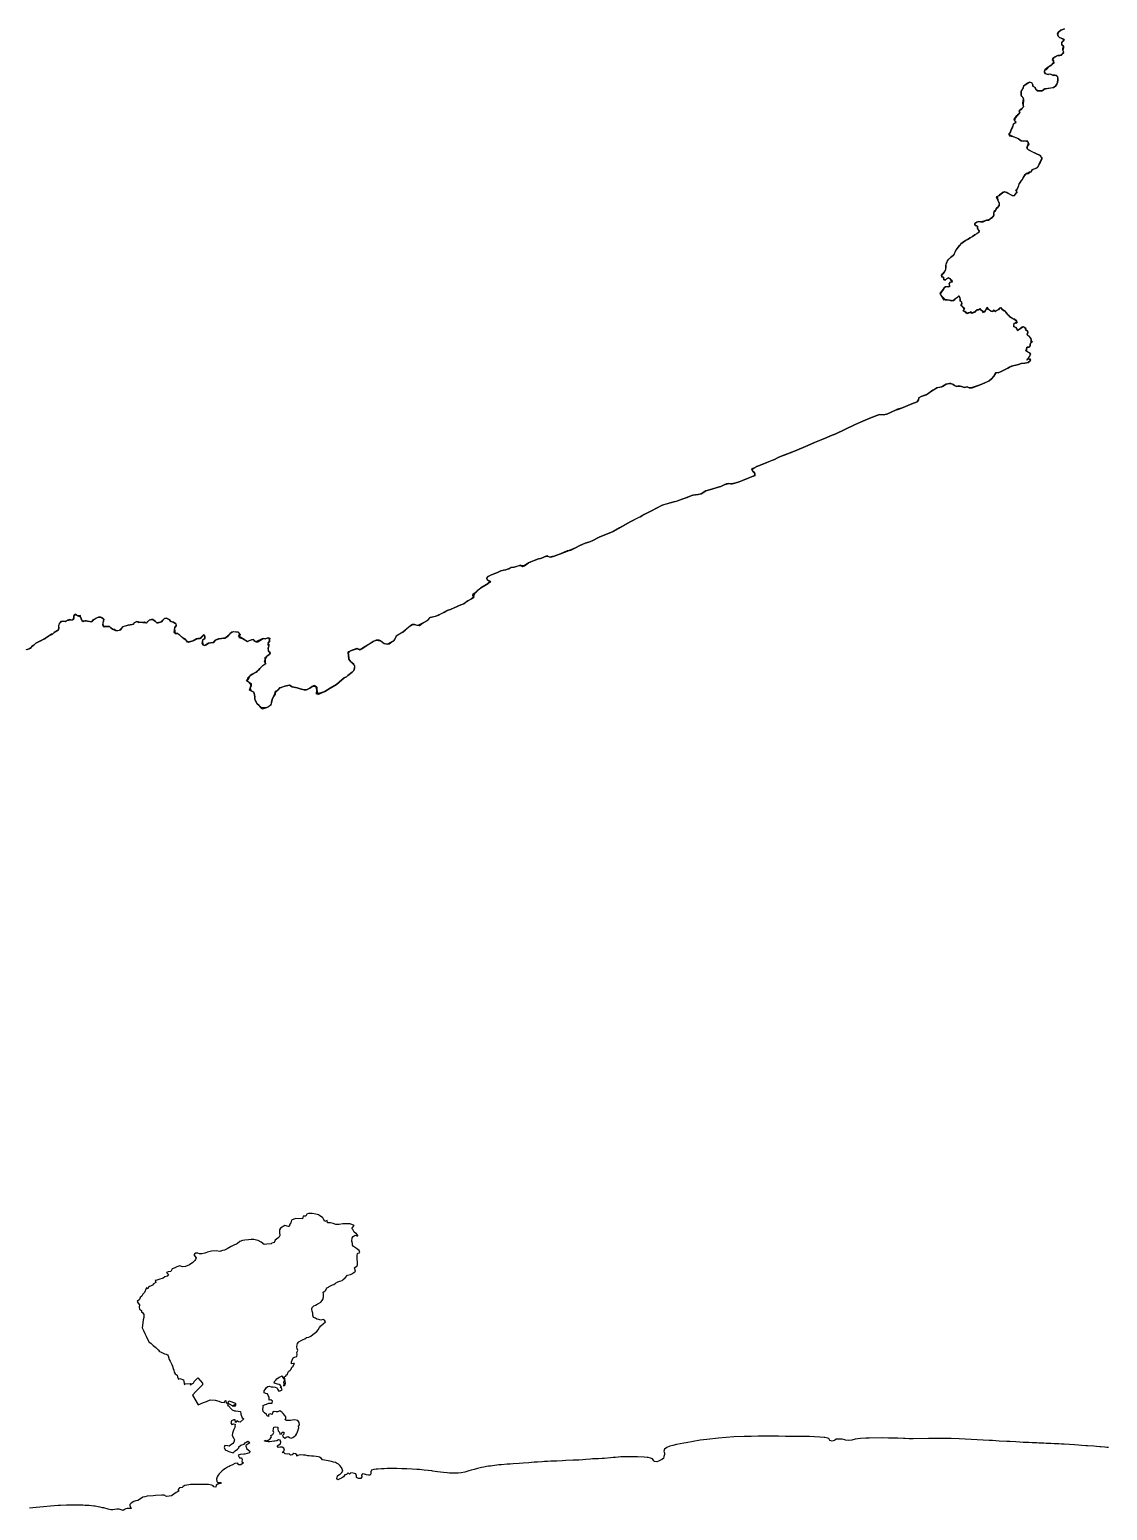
# Model space of a CAD drawing. Extents: x -74 to -34.8, y -33.8 to 5.3.
# Drawn here: x -43.4 to -42.18, y -23.017 to -21.34 of the extents above; entities that cross this region are included whole.
import ezdxf

# ---------------------------------------------------------------- set-up
doc = ezdxf.new("R2010")
doc.units = 0
doc.header["$LTSCALE"] = 2
doc.layers.add('UFEBRASIL', color=7, linetype='Continuous')

msp = doc.modelspace()

# ---------------------------------------------------------------- linework, layer by layer
at = {"layer": 'UFEBRASIL'}
for points in [[(-42.2291, -21.3392), (-42.233, -21.3409), (-42.2358, -21.3431), (-42.2368, -21.3452), (-42.2363, -21.3475), (-42.2345, -21.3492), (-42.2327, -21.3499), (-42.2294, -21.3519), (-42.2303, -21.3534), (-42.2324, -21.3545), (-42.232, -21.3574), (-42.2303, -21.3591), (-42.2301, -21.3607), (-42.2309, -21.3636), (-42.23, -21.3665), (-42.2303, -21.367), (-42.2334, -21.3695), (-42.2364, -21.3695), (-42.2388, -21.3706), (-42.2407, -21.3716), (-42.2427, -21.3739), (-42.2415, -21.3757), (-42.2412, -21.3781), (-42.243, -21.3797), (-42.2454, -21.3815), (-42.2473, -21.3828), (-42.2508, -21.3853), (-42.252, -21.3872), (-42.2516, -21.3883), (-42.2499, -21.3904), (-42.2475, -21.3911), (-42.2454, -21.3905), (-42.2442, -21.391), (-42.2412, -21.3921), (-42.2389, -21.3919), (-42.2373, -21.3928), (-42.2364, -21.3951), (-42.2365, -21.3975), (-42.2368, -21.4), (-42.2375, -21.4022), (-42.2392, -21.4044), (-42.2415, -21.4057), (-42.2425, -21.406), (-42.2523, -21.4081), (-42.2544, -21.4097), (-42.2566, -21.4096), (-42.2593, -21.4095), (-42.2613, -21.4082), (-42.2622, -21.4057), (-42.2649, -21.4042), (-42.265, -21.4026), (-42.2656, -21.4009), (-42.2683, -21.3997), (-42.2707, -21.4009), (-42.2753, -21.4042), (-42.2758, -21.4063), (-42.2773, -21.4084), (-42.2781, -21.4104), (-42.2782, -21.4118), (-42.2779, -21.4151), (-42.2757, -21.4174), (-42.2754, -21.4192), (-42.2754, -21.42), (-42.2759, -21.4253), (-42.2754, -21.4278), (-42.2768, -21.4292), (-42.2785, -21.4309), (-42.2805, -21.4324), (-42.2797, -21.4342), (-42.2804, -21.4358), (-42.2823, -21.4368), (-42.2835, -21.4385), (-42.285, -21.4406), (-42.2854, -21.4433), (-42.2839, -21.4458), (-42.2866, -21.447), (-42.2871, -21.4476), (-42.2879, -21.4512), (-42.2895, -21.4539), (-42.2902, -21.4561), (-42.2921, -21.4592), (-42.2911, -21.4604), (-42.2874, -21.4614), (-42.2835, -21.4627), (-42.2811, -21.4639), (-42.2781, -21.4661), (-42.2758, -21.4667), (-42.2725, -21.4663), (-42.2704, -21.4675), (-42.2693, -21.4699), (-42.2714, -21.4727), (-42.2713, -21.475), (-42.2697, -21.4763), (-42.2668, -21.478), (-42.2644, -21.4792), (-42.2613, -21.4806), (-42.2574, -21.4824), (-42.2547, -21.4849), (-42.2546, -21.487), (-42.2565, -21.4906), (-42.258, -21.4931), (-42.2597, -21.4963), (-42.2619, -21.4976), (-42.2638, -21.4983), (-42.2659, -21.4992), (-42.2667, -21.5012), (-42.2686, -21.5018), (-42.2705, -21.5027), (-42.2724, -21.5033), (-42.2737, -21.505), (-42.2751, -21.5065), (-42.2761, -21.5083), (-42.277, -21.5101), (-42.2785, -21.5118), (-42.2793, -21.5136), (-42.2805, -21.5154), (-42.281, -21.5173), (-42.2818, -21.5192), (-42.2829, -21.5209), (-42.2832, -21.5229), (-42.283, -21.5249), (-42.284, -21.526), (-42.2862, -21.5283), (-42.2883, -21.5281), (-42.2898, -21.5275), (-42.2932, -21.5253), (-42.2944, -21.5247), (-42.2985, -21.5242), (-42.3008, -21.5262), (-42.3024, -21.5274), (-42.3041, -21.5288), (-42.3064, -21.5295), (-42.303, -21.5367), (-42.303, -21.5395), (-42.3042, -21.5411), (-42.3059, -21.5426), (-42.3068, -21.5447), (-42.3088, -21.5463), (-42.3093, -21.5479), (-42.3088, -21.5502), (-42.31, -21.5523), (-42.3123, -21.5542), (-42.3149, -21.5559), (-42.3174, -21.5561), (-42.3193, -21.5567), (-42.3231, -21.5581), (-42.326, -21.5576), (-42.3283, -21.5583), (-42.3304, -21.5598), (-42.33, -21.5619), (-42.3276, -21.5628), (-42.328, -21.565), (-42.3275, -21.5659), (-42.3257, -21.5677), (-42.3258, -21.5701), (-42.3278, -21.5712), (-42.3303, -21.5727), (-42.3331, -21.5745), (-42.3357, -21.576), (-42.3386, -21.5778), (-42.3409, -21.5792), (-42.3435, -21.5808), (-42.3463, -21.583), (-42.3477, -21.5848), (-42.3492, -21.5866), (-42.3519, -21.59), (-42.3527, -21.5917), (-42.3537, -21.5941), (-42.3552, -21.5963), (-42.3571, -21.5974), (-42.3589, -21.5991), (-42.3609, -21.6014), (-42.3621, -21.6034), (-42.3632, -21.6061), (-42.3634, -21.6087), (-42.3635, -21.6124), (-42.3647, -21.6145), (-42.3665, -21.6164), (-42.3679, -21.6174), (-42.3681, -21.6202), (-42.3659, -21.6207), (-42.3657, -21.6237), (-42.3641, -21.6239), (-42.3625, -21.6225), (-42.3601, -21.6212), (-42.3584, -21.622), (-42.3567, -21.6262), (-42.359, -21.6267), (-42.3594, -21.6287), (-42.3591, -21.6316), (-42.361, -21.6314), (-42.3637, -21.6316), (-42.3651, -21.6326), (-42.3665, -21.6352), (-42.3669, -21.6357), (-42.3699, -21.6394), (-42.3692, -21.6406), (-42.3634, -21.6465), (-42.3613, -21.6463), (-42.359, -21.6467), (-42.3567, -21.6472), (-42.3548, -21.6469), (-42.3532, -21.6458), (-42.352, -21.6448), (-42.3484, -21.6417), (-42.3477, -21.6434), (-42.3469, -21.6455), (-42.3471, -21.6475), (-42.3454, -21.6487), (-42.345, -21.6507), (-42.3465, -21.6522), (-42.3449, -21.6534), (-42.3434, -21.6549), (-42.3423, -21.6568), (-42.3435, -21.6585), (-42.3417, -21.6593), (-42.3399, -21.6601), (-42.3392, -21.662), (-42.3378, -21.6605), (-42.3357, -21.6607), (-42.3338, -21.6614), (-42.3321, -21.6603), (-42.3303, -21.6596), (-42.3287, -21.6582), (-42.3266, -21.6576), (-42.3251, -21.6563), (-42.3238, -21.6576), (-42.3223, -21.6588), (-42.3216, -21.6607), (-42.3196, -21.6598), (-42.3179, -21.6581), (-42.3177, -21.6566), (-42.3157, -21.6567), (-42.3139, -21.6577), (-42.3123, -21.659), (-42.3101, -21.6596), (-42.3085, -21.6577), (-42.308, -21.6594), (-42.3067, -21.6588), (-42.3046, -21.6576), (-42.303, -21.6561), (-42.3011, -21.6551), (-42.2999, -21.6567), (-42.2982, -21.6582), (-42.2965, -21.6592), (-42.295, -21.6606), (-42.2937, -21.6624), (-42.2923, -21.6637), (-42.2915, -21.6648), (-42.289, -21.6667), (-42.2868, -21.6678), (-42.2847, -21.6688), (-42.2835, -21.6701), (-42.2826, -21.6719), (-42.2846, -21.6723), (-42.2866, -21.6741), (-42.2864, -21.6766), (-42.2844, -21.6772), (-42.2831, -21.679), (-42.2821, -21.6809), (-42.2801, -21.6793), (-42.2771, -21.6775), (-42.2754, -21.6766), (-42.2733, -21.6779), (-42.2726, -21.68), (-42.2708, -21.6812), (-42.2705, -21.6832), (-42.2716, -21.6851), (-42.2701, -21.6867), (-42.2698, -21.6869), (-42.2672, -21.6896), (-42.2667, -21.6924), (-42.2651, -21.6937), (-42.2664, -21.6944), (-42.2678, -21.6962), (-42.2677, -21.6985), (-42.2693, -21.6997), (-42.2714, -21.6997), (-42.2719, -21.7018), (-42.272, -21.704), (-42.2707, -21.7052), (-42.2685, -21.7064), (-42.2673, -21.7077), (-42.2682, -21.7093), (-42.2695, -21.7116), (-42.2708, -21.7129), (-42.2691, -21.7129), (-42.2673, -21.7141), (-42.268, -21.7155), (-42.2701, -21.7173), (-42.2715, -21.7176), (-42.274, -21.7178), (-42.278, -21.7183), (-42.2812, -21.7193), (-42.2841, -21.7201), (-42.2873, -21.721), (-42.2888, -21.7215), (-42.2911, -21.7226), (-42.2933, -21.7237), (-42.3005, -21.7275), (-42.3041, -21.7288), (-42.307, -21.729), (-42.3072, -21.7295), (-42.3089, -21.7328), (-42.3115, -21.7358), (-42.3141, -21.7378), (-42.3158, -21.7386), (-42.3193, -21.7403), (-42.3246, -21.7424), (-42.3346, -21.746), (-42.3369, -21.7458), (-42.3392, -21.7449), (-42.3421, -21.7454), (-42.3454, -21.7445), (-42.3484, -21.7438), (-42.351, -21.7442), (-42.3534, -21.7433), (-42.3551, -21.7421), (-42.3577, -21.7411), (-42.359, -21.741), (-42.3628, -21.7418), (-42.3647, -21.7428), (-42.368, -21.7449), (-42.3692, -21.7452), (-42.3736, -21.7458), (-42.3748, -21.7465), (-42.3782, -21.7487), (-42.3824, -21.7518), (-42.3858, -21.754), (-42.3912, -21.7558), (-42.3937, -21.7574), (-42.3943, -21.7595), (-42.3956, -21.7616), (-42.3987, -21.7627), (-42.4019, -21.7639), (-42.4135, -21.769), (-42.4179, -21.7702), (-42.4204, -21.7713), (-42.4252, -21.7735), (-42.4299, -21.7757), (-42.4342, -21.7764), (-42.4383, -21.7761), (-42.4492, -21.7804), (-42.4597, -21.7848), (-42.4632, -21.7862), (-42.4668, -21.7877), (-42.4879, -21.7978), (-42.4938, -21.8004), (-42.498, -21.8023), (-42.5025, -21.8042), (-42.5121, -21.8079), (-42.5196, -21.8111), (-42.5347, -21.8176), (-42.5487, -21.823), (-42.5532, -21.8248), (-42.5574, -21.8269), (-42.5771, -21.8351), (-42.5829, -21.8388), (-42.5819, -21.8406), (-42.58, -21.8419), (-42.5794, -21.8435), (-42.5796, -21.8456), (-42.5831, -21.8465), (-42.5872, -21.8481), (-42.5933, -21.8508), (-42.5973, -21.8524), (-42.5997, -21.8532), (-42.6022, -21.8538), (-42.6066, -21.8545), (-42.6091, -21.8541), (-42.6116, -21.8547), (-42.6143, -21.8559), (-42.6181, -21.8575), (-42.6209, -21.8584), (-42.6281, -21.8605), (-42.6348, -21.8627), (-42.6403, -21.8658), (-42.6437, -21.8667), (-42.6497, -21.8676), (-42.6539, -21.8691), (-42.6566, -21.8701), (-42.6593, -21.8711), (-42.6618, -21.872), (-42.6649, -21.8731), (-42.6688, -21.8745), (-42.6713, -21.875), (-42.6748, -21.876), (-42.6766, -21.8765), (-42.6826, -21.8784), (-42.683, -21.8785), (-42.685, -21.8792), (-42.6877, -21.8807), (-42.6906, -21.8823), (-42.6958, -21.8848), (-42.6988, -21.8863), (-42.7018, -21.888), (-42.7046, -21.8895), (-42.7087, -21.8916), (-42.7102, -21.8924), (-42.7129, -21.8937), (-42.7198, -21.8973), (-42.7325, -21.9044), (-42.74, -21.9087), (-42.7558, -21.915), (-42.7637, -21.9191), (-42.7673, -21.9205), (-42.7717, -21.9218), (-42.7748, -21.9232), (-42.7775, -21.9246), (-42.7823, -21.9271), (-42.7897, -21.93), (-42.7919, -21.9306), (-42.7993, -21.9337), (-42.8037, -21.9354), (-42.8066, -21.9364), (-42.8119, -21.9377), (-42.8146, -21.9363), (-42.8168, -21.9368), (-42.8191, -21.9379), (-42.8219, -21.9392), (-42.8245, -21.9397), (-42.8291, -21.9415), (-42.8332, -21.9431), (-42.8357, -21.9442), (-42.8406, -21.9476), (-42.8438, -21.9471), (-42.8449, -21.9467), (-42.8478, -21.9478), (-42.8519, -21.9488), (-42.8551, -21.9495), (-42.8578, -21.9511), (-42.8595, -21.9514), (-42.8615, -21.9521), (-42.8638, -21.9524), (-42.8649, -21.9526), (-42.867, -21.9533), (-42.8708, -21.9549), (-42.8736, -21.9562), (-42.8775, -21.9576), (-42.8825, -21.9601), (-42.8829, -21.9624), (-42.8816, -21.9638), (-42.8793, -21.9647), (-42.8785, -21.9658), (-42.8812, -21.9673), (-42.8832, -21.9685), (-42.8851, -21.9697), (-42.8896, -21.9725), (-42.8947, -21.9768), (-42.8961, -21.978), (-42.898, -21.9813), (-42.8975, -21.9829), (-42.9, -21.9848), (-42.9042, -21.9872), (-42.9072, -21.9894), (-42.9096, -21.9907), (-42.9123, -21.9918), (-42.9241, -21.9968), (-42.9265, -21.9978), (-42.9276, -21.9982), (-42.9313, -21.9999), (-42.9336, -22.0013), (-42.9385, -22.0037), (-42.9414, -22.0047), (-42.9471, -22.0059), (-42.9502, -22.0096), (-42.9557, -22.0125), (-42.961, -22.0151), (-42.9615, -22.0152), (-42.9648, -22.0137), (-42.9668, -22.0139), (-42.969, -22.0149), (-42.978, -22.0224), (-42.9853, -22.0272), (-42.9878, -22.0319), (-42.9951, -22.0362), (-42.9969, -22.0361), (-43, -22.0351), (-43.003, -22.0324), (-43.0047, -22.0315), (-43.0079, -22.0315), (-43.0113, -22.0332), (-43.0243, -22.0417), (-43.028, -22.0422), (-43.0301, -22.0411), (-43.0372, -22.0438), (-43.0397, -22.0465), (-43.0395, -22.0473), (-43.0389, -22.053), (-43.0368, -22.0561), (-43.0326, -22.0602), (-43.0326, -22.0632), (-43.0332, -22.0659), (-43.0352, -22.0678), (-43.04, -22.0717), (-43.0417, -22.0731), (-43.0443, -22.0742), (-43.0498, -22.0791), (-43.0531, -22.0817), (-43.06, -22.0861), (-43.0631, -22.088), (-43.0662, -22.0898), (-43.0755, -22.0929), (-43.0754, -22.088), (-43.0765, -22.0836), (-43.0781, -22.0831), (-43.0805, -22.0842), (-43.0831, -22.0861), (-43.0871, -22.0878), (-43.0897, -22.0879), (-43.0941, -22.0867), (-43.0974, -22.0857), (-43.1032, -22.0844), (-43.1062, -22.0827), (-43.1115, -22.0838), (-43.1178, -22.0863), (-43.1192, -22.0883), (-43.1225, -22.0911), (-43.1225, -22.0929), (-43.1239, -22.0951), (-43.1256, -22.0977), (-43.1265, -22.1017), (-43.1274, -22.1051), (-43.1294, -22.1069), (-43.1318, -22.1079), (-43.1384, -22.1082), (-43.1405, -22.1057), (-43.1426, -22.1038), (-43.1442, -22.101), (-43.145, -22.0993), (-43.1454, -22.0958), (-43.1458, -22.0935), (-43.1467, -22.0907), (-43.1472, -22.09), (-43.1513, -22.0883), (-43.1508, -22.086), (-43.1496, -22.0821), (-43.1514, -22.0801), (-43.1547, -22.0775), (-43.1532, -22.0759), (-43.1532, -22.0744), (-43.1506, -22.0717), (-43.1471, -22.0692), (-43.1438, -22.0679), (-43.1429, -22.0672), (-43.1413, -22.0655), (-43.1398, -22.0638), (-43.138, -22.0618), (-43.1365, -22.0605), (-43.1332, -22.0579), (-43.1345, -22.0558), (-43.1336, -22.0539), (-43.1336, -22.0514), (-43.1317, -22.0499), (-43.1293, -22.048), (-43.1275, -22.046), (-43.1292, -22.0449), (-43.1301, -22.0436), (-43.1302, -22.0406), (-43.1294, -22.0389), (-43.1303, -22.0364), (-43.1299, -22.0348), (-43.129, -22.0329), (-43.1288, -22.0313), (-43.1296, -22.0288), (-43.1318, -22.0298), (-43.1341, -22.0301), (-43.1361, -22.0297), (-43.1371, -22.0303), (-43.1442, -22.0337), (-43.1458, -22.033), (-43.147, -22.031), (-43.1492, -22.0311), (-43.1536, -22.033), (-43.1551, -22.0324), (-43.1594, -22.0297), (-43.164, -22.0272), (-43.1625, -22.0245), (-43.1641, -22.0227), (-43.1668, -22.0222), (-43.1714, -22.0224), (-43.1738, -22.0246), (-43.1762, -22.0275), (-43.1793, -22.0292), (-43.1808, -22.0293), (-43.1859, -22.0302), (-43.1866, -22.0303), (-43.1904, -22.0318), (-43.1934, -22.0347), (-43.1957, -22.0348), (-43.1977, -22.035), (-43.202, -22.0375), (-43.2041, -22.0369), (-43.205, -22.0353), (-43.2042, -22.0312), (-43.2021, -22.0296), (-43.202, -22.0275), (-43.203, -22.0255), (-43.204, -22.026), (-43.2075, -22.0297), (-43.2101, -22.0297), (-43.2116, -22.03), (-43.2154, -22.0323), (-43.2215, -22.0338), (-43.223, -22.0316), (-43.2239, -22.0304), (-43.228, -22.0284), (-43.2325, -22.0241), (-43.2355, -22.0242), (-43.2367, -22.0229), (-43.2359, -22.0174), (-43.2341, -22.0148), (-43.235, -22.0131), (-43.2376, -22.0112), (-43.2404, -22.0105), (-43.2422, -22.0083), (-43.2455, -22.0066), (-43.2475, -22.007), (-43.2495, -22.0088), (-43.251, -22.0108), (-43.2525, -22.0114), (-43.2563, -22.0119), (-43.258, -22.0104), (-43.2607, -22.0082), (-43.2625, -22.0081), (-43.2651, -22.009), (-43.2665, -22.0104), (-43.2684, -22.0122), (-43.2702, -22.0114), (-43.2723, -22.0116), (-43.2752, -22.0116), (-43.2776, -22.0109), (-43.2788, -22.0105), (-43.2819, -22.0121), (-43.2826, -22.0135), (-43.2844, -22.0139), (-43.2864, -22.0142), (-43.2886, -22.0146), (-43.2949, -22.0165), (-43.2961, -22.0176), (-43.2991, -22.0205), (-43.3022, -22.021), (-43.3043, -22.0195), (-43.3066, -22.0192), (-43.3085, -22.0178), (-43.31, -22.0162), (-43.3125, -22.0161), (-43.3169, -22.0159), (-43.3174, -22.0143), (-43.3168, -22.0103), (-43.3162, -22.0077), (-43.3175, -22.0066), (-43.3199, -22.0056), (-43.3225, -22.0056), (-43.3255, -22.0072), (-43.3279, -22.0089), (-43.33, -22.0107), (-43.3309, -22.0109), (-43.3348, -22.0101), (-43.3381, -22.0102), (-43.3402, -22.0102), (-43.3417, -22.0086), (-43.3423, -22.006), (-43.3427, -22.0037), (-43.3442, -22.0041), (-43.3467, -22.0038), (-43.3489, -22.0023), (-43.3502, -22.004), (-43.3502, -22.0063), (-43.3507, -22.0082), (-43.3531, -22.009), (-43.3551, -22.0084), (-43.3572, -22.0091), (-43.3595, -22.0104), (-43.3621, -22.0103), (-43.365, -22.0105), (-43.3667, -22.0129), (-43.3676, -22.0157), (-43.3672, -22.0171), (-43.3678, -22.0198), (-43.3686, -22.0205), (-43.3725, -22.0231), (-43.3744, -22.0247), (-43.3756, -22.0249), (-43.3777, -22.0262), (-43.3793, -22.0274), (-43.3823, -22.0293), (-43.3828, -22.0302), (-43.3881, -22.0325), (-43.3933, -22.0351), (-43.3954, -22.0373), (-43.3973, -22.0384), (-43.3978, -22.039), (-43.4003, -22.0416), (-43.4047, -22.0424)], [(-43.4027, -22.0422), (-43.3989, -22.0408), (-43.3973, -22.0384), (-43.3954, -22.0373), (-43.3933, -22.0351), (-43.3917, -22.0344), (-43.3881, -22.0325), (-43.3815, -22.0287), (-43.3813, -22.0285), (-43.3785, -22.0268), (-43.3777, -22.0262), (-43.3744, -22.0247), (-43.3725, -22.0231), (-43.3714, -22.0222), (-43.3678, -22.0198), (-43.3672, -22.0171), (-43.3673, -22.0146), (-43.3659, -22.0116), (-43.3638, -22.01), (-43.3602, -22.0106), (-43.3581, -22.0092), (-43.3559, -22.0088), (-43.3536, -22.0087), (-43.3514, -22.0086), (-43.3501, -22.0068), (-43.3502, -22.0046), (-43.3493, -22.0027), (-43.3471, -22.0032), (-43.345, -22.0043), (-43.3429, -22.0051), (-43.342, -22.0072), (-43.3411, -22.0093), (-43.3397, -22.0104), (-43.3373, -22.0094), (-43.3366, -22.0093), (-43.3348, -22.0101), (-43.33, -22.0107), (-43.3279, -22.0084), (-43.3255, -22.0072), (-43.3245, -22.0063), (-43.3225, -22.0056), (-43.3199, -22.0056), (-43.3162, -22.0077), (-43.3168, -22.0103), (-43.3175, -22.012), (-43.3169, -22.016), (-43.3152, -22.0164), (-43.3125, -22.0161), (-43.31, -22.0162), (-43.3085, -22.0178), (-43.3066, -22.0192), (-43.3032, -22.0208), (-43.3004, -22.0207), (-43.2971, -22.02), (-43.2949, -22.0165), (-43.2932, -22.0157), (-43.2886, -22.0146), (-43.2864, -22.0142), (-43.2826, -22.0135), (-43.2819, -22.0121), (-43.2788, -22.0105), (-43.2768, -22.0117), (-43.2745, -22.0114), (-43.2723, -22.0116), (-43.2694, -22.0116), (-43.2675, -22.012), (-43.2665, -22.0104), (-43.2651, -22.009), (-43.2625, -22.0081), (-43.2607, -22.0082), (-43.258, -22.0104), (-43.2563, -22.0119), (-43.2548, -22.012), (-43.251, -22.0108), (-43.2495, -22.0088), (-43.2475, -22.007), (-43.2455, -22.0066), (-43.2422, -22.0083), (-43.2404, -22.0105), (-43.2376, -22.0112), (-43.235, -22.0131), (-43.2343, -22.0154), (-43.2359, -22.0174), (-43.2363, -22.0187), (-43.2355, -22.0242), (-43.2325, -22.0241), (-43.2313, -22.0248), (-43.2267, -22.0294), (-43.223, -22.0316), (-43.2205, -22.0338), (-43.2154, -22.0323), (-43.2101, -22.0297), (-43.2075, -22.0297), (-43.2059, -22.0285), (-43.203, -22.0255), (-43.202, -22.0275), (-43.2021, -22.0296), (-43.2042, -22.0312), (-43.2047, -22.0323), (-43.2041, -22.0369), (-43.202, -22.0375), (-43.2006, -22.0368), (-43.1977, -22.035), (-43.1957, -22.0348), (-43.1919, -22.0342), (-43.1893, -22.0312), (-43.1859, -22.0302), (-43.1832, -22.0297), (-43.1793, -22.0292), (-43.1762, -22.0275), (-43.1757, -22.0264), (-43.173, -22.0236), (-43.1696, -22.0218), (-43.1668, -22.0222), (-43.1641, -22.0227), (-43.1621, -22.0255), (-43.1634, -22.0285), (-43.1594, -22.0297), (-43.1536, -22.033), (-43.1525, -22.0325), (-43.1492, -22.0311), (-43.147, -22.031), (-43.1442, -22.0337), (-43.1422, -22.0334), (-43.1361, -22.0297), (-43.1333, -22.0303), (-43.1311, -22.0291), (-43.1285, -22.0293), (-43.1288, -22.0313), (-43.1289, -22.0337), (-43.1306, -22.035), (-43.1294, -22.0364), (-43.1294, -22.0381), (-43.1302, -22.0406), (-43.1305, -22.0425), (-43.1292, -22.0449), (-43.128, -22.047), (-43.13, -22.0485), (-43.1317, -22.0499), (-43.1335, -22.052), (-43.1336, -22.0539), (-43.1337, -22.0565), (-43.1334, -22.0584), (-43.1341, -22.059), (-43.1365, -22.0605), (-43.138, -22.0618), (-43.1398, -22.0638), (-43.1413, -22.0655), (-43.1438, -22.0679), (-43.1471, -22.0692), (-43.1486, -22.0701), (-43.1506, -22.0717), (-43.1534, -22.0764), (-43.1541, -22.078), (-43.1531, -22.0785), (-43.1497, -22.0806), (-43.1497, -22.0836), (-43.1508, -22.086), (-43.1495, -22.089), (-43.1467, -22.0907), (-43.1458, -22.0935), (-43.1454, -22.0959), (-43.1457, -22.0978), (-43.1442, -22.101), (-43.1426, -22.1038), (-43.1411, -22.1048), (-43.1394, -22.1069), (-43.1384, -22.1082), (-43.1367, -22.1093), (-43.1318, -22.1079), (-43.1294, -22.1069), (-43.1265, -22.1038), (-43.1265, -22.1017), (-43.1256, -22.0977), (-43.1239, -22.0951), (-43.1225, -22.0911), (-43.1222, -22.0894), (-43.1192, -22.0883), (-43.1168, -22.0851), (-43.1115, -22.0838), (-43.1062, -22.0827), (-43.1032, -22.0844), (-43.0974, -22.0857), (-43.0941, -22.0867), (-43.0897, -22.0879), (-43.0871, -22.0878), (-43.0831, -22.0861), (-43.0805, -22.0842), (-43.0765, -22.0836), (-43.0751, -22.0849), (-43.0754, -22.088), (-43.0741, -22.0933), (-43.0662, -22.0898), (-43.0631, -22.088), (-43.06, -22.0861), (-43.0531, -22.0817), (-43.0498, -22.0791), (-43.0443, -22.0742), (-43.0417, -22.0731), (-43.04, -22.0717), (-43.0352, -22.0678), (-43.0332, -22.0659), (-43.0324, -22.0616), (-43.0335, -22.0588), (-43.0368, -22.0561), (-43.0389, -22.053), (-43.0398, -22.0456), (-43.0392, -22.0446), (-43.0372, -22.0438), (-43.0292, -22.0412), (-43.0267, -22.0427), (-43.0234, -22.0404), (-43.0113, -22.0332), (-43.0079, -22.0315), (-43.003, -22.0324), (-43.0018, -22.033), (-42.999, -22.0354), (-42.9951, -22.0362), (-42.9933, -22.0356), (-42.9902, -22.0336), (-42.9881, -22.0322), (-42.9866, -22.0303), (-42.9858, -22.0285), (-42.9853, -22.0272), (-42.9843, -22.026), (-42.9798, -22.0235), (-42.978, -22.0224), (-42.9749, -22.0198), (-42.9735, -22.0186), (-42.9712, -22.0167), (-42.969, -22.0149), (-42.9668, -22.0139), (-42.9648, -22.0137), (-42.9596, -22.015), (-42.9592, -22.015), (-42.9557, -22.0125), (-42.9492, -22.0086), (-42.9471, -22.0059), (-42.9396, -22.0041), (-42.9377, -22.0034), (-42.9333, -22.0011), (-42.9309, -21.9998), (-42.9295, -21.999), (-42.9265, -21.9978), (-42.9241, -21.9968), (-42.9223, -21.996), (-42.9191, -21.9947), (-42.9163, -21.9935), (-42.9148, -21.9929), (-42.9122, -21.9918), (-42.9091, -21.9905), (-42.9072, -21.9894), (-42.9062, -21.9881), (-42.9042, -21.9872), (-42.9, -21.9848), (-42.8975, -21.9829), (-42.8985, -21.9811), (-42.8982, -21.9793), (-42.8947, -21.9768), (-42.8936, -21.9752), (-42.8896, -21.9725), (-42.8851, -21.9697), (-42.8832, -21.9685), (-42.8812, -21.9673), (-42.8793, -21.9647), (-42.8816, -21.9638), (-42.883, -21.9618), (-42.8825, -21.9601), (-42.8814, -21.9593), (-42.8775, -21.9576), (-42.8736, -21.9562), (-42.8708, -21.9549), (-42.867, -21.9533), (-42.8638, -21.9524), (-42.8615, -21.9521), (-42.8595, -21.9514), (-42.857, -21.9501), (-42.8551, -21.9495), (-42.8519, -21.9488), (-42.8508, -21.9485), (-42.8463, -21.9472), (-42.8438, -21.9471), (-42.8424, -21.9483), (-42.8402, -21.9473), (-42.8357, -21.9442), (-42.8332, -21.9431), (-42.8291, -21.9415), (-42.8245, -21.9397), (-42.8219, -21.9392), (-42.8191, -21.9379), (-42.8155, -21.9364), (-42.8131, -21.937), (-42.8103, -21.9378), (-42.8066, -21.9364), (-42.8037, -21.9354), (-42.7993, -21.9337), (-42.7897, -21.93), (-42.7878, -21.9296), (-42.7823, -21.9271), (-42.7775, -21.9246), (-42.7748, -21.9232), (-42.7717, -21.9218), (-42.7673, -21.9205), (-42.7637, -21.9191), (-42.7558, -21.915), (-42.74, -21.9087), (-42.7279, -21.9018), (-42.7198, -21.8973), (-42.7111, -21.8928), (-42.7093, -21.8919), (-42.7072, -21.8908), (-42.7046, -21.8895), (-42.7018, -21.888), (-42.6973, -21.8856), (-42.6906, -21.8823), (-42.685, -21.8792), (-42.681, -21.8778), (-42.6739, -21.8757), (-42.6713, -21.875), (-42.6683, -21.8743), (-42.663, -21.8724), (-42.6586, -21.8708), (-42.6561, -21.8699), (-42.6539, -21.8691), (-42.6497, -21.8676), (-42.6437, -21.8667), (-42.6403, -21.8658), (-42.6348, -21.8627), (-42.6281, -21.8605), (-42.6209, -21.8584), (-42.6181, -21.8575), (-42.6143, -21.8559), (-42.6091, -21.8541), (-42.6066, -21.8545), (-42.6051, -21.8547), (-42.6022, -21.8538), (-42.5985, -21.8528), (-42.5973, -21.8524), (-42.5933, -21.8508), (-42.5872, -21.8481), (-42.5812, -21.846), (-42.5793, -21.8445), (-42.58, -21.8419), (-42.5819, -21.8406), (-42.5828, -21.8382), (-42.5822, -21.8371), (-42.5771, -21.8351), (-42.5684, -21.8315), (-42.5606, -21.8282), (-42.5574, -21.8269), (-42.5532, -21.8248), (-42.5487, -21.823), (-42.5462, -21.8221), (-42.5347, -21.8176), (-42.5196, -21.8111), (-42.5121, -21.8079), (-42.5025, -21.8042), (-42.498, -21.8023), (-42.4938, -21.8004), (-42.4879, -21.7978), (-42.4668, -21.7877), (-42.4597, -21.7848), (-42.4492, -21.7804), (-42.4383, -21.7761), (-42.4341, -21.7764), (-42.4299, -21.7757), (-42.4252, -21.7735), (-42.4204, -21.7713), (-42.4164, -21.7702), (-42.4135, -21.769), (-42.4019, -21.7639), (-42.3987, -21.7627), (-42.3956, -21.7616), (-42.3943, -21.7595), (-42.3937, -21.7574), (-42.3912, -21.7558), (-42.3854, -21.7538), (-42.3817, -21.751), (-42.3792, -21.7494), (-42.3736, -21.7458), (-42.3725, -21.7457), (-42.368, -21.7449), (-42.3665, -21.7441), (-42.3638, -21.7422), (-42.3615, -21.7414), (-42.3577, -21.7411), (-42.3551, -21.7421), (-42.3534, -21.7433), (-42.351, -21.7442), (-42.3477, -21.7439), (-42.3454, -21.7445), (-42.3421, -21.7454), (-42.3392, -21.7449), (-42.3369, -21.7458), (-42.3346, -21.746), (-42.3335, -21.7458), (-42.3246, -21.7424), (-42.3193, -21.7403), (-42.3141, -21.7378), (-42.3115, -21.7358), (-42.3103, -21.7345), (-42.3089, -21.7328), (-42.3066, -21.7284), (-42.3041, -21.7288), (-42.3032, -21.7287), (-42.3005, -21.7275), (-42.2933, -21.7237), (-42.2911, -21.7226), (-42.2873, -21.721), (-42.2841, -21.7201), (-42.2812, -21.7193), (-42.278, -21.7183), (-42.2763, -21.7179), (-42.274, -21.7178), (-42.2701, -21.7173), (-42.268, -21.7155), (-42.2675, -21.7133), (-42.2697, -21.7131), (-42.2718, -21.7145), (-42.2708, -21.7129), (-42.2693, -21.7115), (-42.2683, -21.71), (-42.2674, -21.7076), (-42.2687, -21.7061), (-42.2709, -21.7051), (-42.2726, -21.7039), (-42.2721, -21.7021), (-42.2715, -21.6999), (-42.2695, -21.6998), (-42.2677, -21.6986), (-42.2678, -21.6965), (-42.2667, -21.6948), (-42.2667, -21.6926), (-42.2666, -21.6905), (-42.2684, -21.6885), (-42.2711, -21.686), (-42.2705, -21.6838), (-42.2704, -21.6818), (-42.2722, -21.6814), (-42.2727, -21.6793), (-42.2738, -21.6774), (-42.2765, -21.6767), (-42.278, -21.6776), (-42.2801, -21.6793), (-42.2821, -21.6809), (-42.2831, -21.6792), (-42.2844, -21.6775), (-42.2863, -21.6768), (-42.2862, -21.6747), (-42.2857, -21.6724), (-42.2831, -21.6726), (-42.2835, -21.6701), (-42.2854, -21.6682), (-42.2875, -21.6677), (-42.289, -21.6667), (-42.2901, -21.666), (-42.2924, -21.6635), (-42.2947, -21.6613), (-42.2959, -21.6596), (-42.2977, -21.6583), (-42.2992, -21.657), (-42.3007, -21.6556), (-42.3026, -21.6558), (-42.3038, -21.6574), (-42.3055, -21.6584), (-42.3074, -21.6598), (-42.3081, -21.6581), (-42.3095, -21.6592), (-42.3115, -21.6596), (-42.3134, -21.6582), (-42.3149, -21.6567), (-42.3161, -21.655), (-42.3173, -21.6556), (-42.3183, -21.6584), (-42.32, -21.6601), (-42.3219, -21.6592), (-42.3234, -21.6579), (-42.3244, -21.656), (-42.326, -21.6574), (-42.3278, -21.6577), (-42.3296, -21.659), (-42.331, -21.6606), (-42.333, -21.6613), (-42.3345, -21.66), (-42.3364, -21.6608), (-42.3383, -21.6617), (-42.3403, -21.6613), (-42.3415, -21.6593), (-42.3435, -21.6589), (-42.3424, -21.657), (-42.3432, -21.6552), (-42.3446, -21.6539), (-42.3462, -21.6525), (-42.3451, -21.6509), (-42.3452, -21.649), (-42.3469, -21.6478), (-42.3471, -21.6461), (-42.347, -21.6439), (-42.3481, -21.6417), (-42.3494, -21.6429), (-42.3497, -21.6432), (-42.3536, -21.646), (-42.3552, -21.6474), (-42.3572, -21.647), (-42.3595, -21.6466), (-42.3618, -21.6463), (-42.3644, -21.6463), (-42.3652, -21.6465), (-42.3698, -21.6389), (-42.3689, -21.6379), (-42.3661, -21.6343), (-42.3647, -21.6322), (-42.3625, -21.6312), (-42.36, -21.6317), (-42.3588, -21.6304), (-42.3595, -21.6281), (-42.358, -21.6263), (-42.3558, -21.6257), (-42.356, -21.6246), (-42.3601, -21.6212), (-42.3616, -21.6219), (-42.3635, -21.6235), (-42.3657, -21.6237), (-42.3659, -21.6207), (-42.3669, -21.6201), (-42.3687, -21.6184), (-42.3665, -21.6164), (-42.3654, -21.6153), (-42.3636, -21.6129), (-42.3634, -21.6109), (-42.3634, -21.6073), (-42.3626, -21.6042), (-42.3614, -21.6021), (-42.3599, -21.6002), (-42.3581, -21.5983), (-42.3562, -21.5968), (-42.3542, -21.5954), (-42.3532, -21.5931), (-42.3519, -21.59), (-42.3514, -21.5893), (-42.3492, -21.5866), (-42.3477, -21.5848), (-42.3451, -21.582), (-42.3435, -21.5808), (-42.3409, -21.5792), (-42.3386, -21.5778), (-42.3357, -21.576), (-42.3331, -21.5745), (-42.3303, -21.5727), (-42.3278, -21.5712), (-42.3253, -21.5683), (-42.3266, -21.5667), (-42.3271, -21.564), (-42.3281, -21.5624), (-42.3304, -21.5618), (-42.3304, -21.5598), (-42.3288, -21.5588), (-42.3265, -21.5575), (-42.3241, -21.5581), (-42.3211, -21.5578), (-42.3174, -21.5561), (-42.3149, -21.5559), (-42.3135, -21.555), (-42.311, -21.5532), (-42.309, -21.5509), (-42.3089, -21.5483), (-42.3082, -21.5463), (-42.307, -21.5457), (-42.3062, -21.5429), (-42.3046, -21.5416), (-42.3033, -21.5397), (-42.3027, -21.5376), (-42.3035, -21.5353), (-42.305, -21.5289), (-42.3029, -21.5282), (-42.3008, -21.5262), (-42.2993, -21.5249), (-42.2969, -21.5236), (-42.2932, -21.5253), (-42.2917, -21.5263), (-42.2883, -21.5281), (-42.2856, -21.5281), (-42.2847, -21.5271), (-42.2831, -21.5244), (-42.2839, -21.5222), (-42.2827, -21.5208), (-42.2815, -21.5188), (-42.2807, -21.5168), (-42.2802, -21.5148), (-42.2791, -21.5133), (-42.2782, -21.5113), (-42.2766, -21.5099), (-42.2756, -21.5081), (-42.2747, -21.5063), (-42.2736, -21.5045), (-42.2723, -21.5031), (-42.2702, -21.5032), (-42.2687, -21.5019), (-42.2667, -21.5012), (-42.266, -21.4994), (-42.2644, -21.4982), (-42.2619, -21.4976), (-42.2597, -21.4963), (-42.2586, -21.4947), (-42.2573, -21.4916), (-42.2556, -21.4889), (-42.2545, -21.4861), (-42.2556, -21.4836), (-42.2574, -21.4824), (-42.2613, -21.4806), (-42.2655, -21.4787), (-42.2681, -21.4772), (-42.2708, -21.4755), (-42.2715, -21.4734), (-42.2704, -21.471), (-42.2699, -21.468), (-42.2714, -21.4661), (-42.274, -21.4665), (-42.2772, -21.4665), (-42.279, -21.4654), (-42.2811, -21.4639), (-42.2854, -21.4619), (-42.2874, -21.4614), (-42.2921, -21.4592), (-42.2911, -21.4577), (-42.2898, -21.4549), (-42.289, -21.4527), (-42.2873, -21.4499), (-42.2866, -21.447), (-42.2838, -21.4452), (-42.2854, -21.4433), (-42.2859, -21.4415), (-42.2844, -21.4396), (-42.2829, -21.4375), (-42.281, -21.4362), (-42.2797, -21.4342), (-42.2801, -21.4321), (-42.2783, -21.4303), (-42.2768, -21.4292), (-42.2754, -21.4275), (-42.2759, -21.4253), (-42.2762, -21.4237), (-42.2755, -21.4186), (-42.2766, -21.4164), (-42.278, -21.4147), (-42.2782, -21.414), (-42.2781, -21.4104), (-42.2766, -21.4082), (-42.2758, -21.4063), (-42.2749, -21.4038), (-42.2738, -21.403), (-42.2689, -21.3999), (-42.2664, -21.4001), (-42.265, -21.4026), (-42.2649, -21.4042), (-42.2622, -21.4057), (-42.2613, -21.4082), (-42.2601, -21.4097), (-42.2573, -21.4095), (-42.2551, -21.4098), (-42.2528, -21.4088), (-42.2513, -21.4068), (-42.2415, -21.4057), (-42.2392, -21.4044), (-42.2375, -21.4022), (-42.2368, -21.4), (-42.2365, -21.3966), (-42.2367, -21.3937), (-42.2381, -21.3922), (-42.2401, -21.3919), (-42.2425, -21.392), (-42.2442, -21.391), (-42.2461, -21.3906), (-42.2481, -21.3911), (-42.2503, -21.3903), (-42.2516, -21.3883), (-42.2514, -21.3857), (-42.2495, -21.3853), (-42.2489, -21.385), (-42.2462, -21.3819), (-42.2442, -21.3807), (-42.242, -21.3788), (-42.241, -21.3763), (-42.2426, -21.3744), (-42.2417, -21.3722), (-42.2396, -21.371), (-42.2371, -21.3697), (-42.2344, -21.3696), (-42.2323, -21.369), (-42.2299, -21.3657), (-42.2309, -21.3636), (-42.2307, -21.3618), (-42.2303, -21.3591), (-42.232, -21.3574), (-42.2321, -21.3554), (-42.2309, -21.3537), (-42.2294, -21.3519), (-42.2309, -21.3505), (-42.2345, -21.3492), (-42.2363, -21.3475), (-42.2368, -21.3452), (-42.2358, -21.3431), (-42.233, -21.3409), (-42.2319, -21.3405), (-42.2291, -21.3392)], [(-42.1792, -22.9458), (-42.181, -22.9457), (-42.1834, -22.9455), (-42.1877, -22.9451), (-42.1891, -22.945), (-42.1926, -22.9447), (-42.1956, -22.9445), (-42.2031, -22.944), (-42.2049, -22.9438), (-42.2092, -22.9435), (-42.2131, -22.9432), (-42.2175, -22.9429), (-42.2234, -22.9425), (-42.2293, -22.9421), (-42.2322, -22.942), (-42.2355, -22.9418), (-42.2384, -22.9417), (-42.2408, -22.9416), (-42.2445, -22.9414), (-42.2498, -22.9412), (-42.2525, -22.941), (-42.2551, -22.9409), (-42.258, -22.9408), (-42.2602, -22.9407), (-42.2636, -22.9405), (-42.2657, -22.9404), (-42.2693, -22.9403), (-42.2726, -22.9401), (-42.2757, -22.94), (-42.2794, -22.9397), (-42.2839, -22.9395), (-42.2907, -22.9391), (-42.2913, -22.9391), (-42.2943, -22.9389), (-42.3028, -22.9385), (-42.3105, -22.938), (-42.3141, -22.9379), (-42.3483, -22.9361), (-42.3573, -22.9358), (-42.3638, -22.9356), (-42.3771, -22.9356), (-42.3828, -22.9358), (-42.4002, -22.9362), (-42.4048, -22.936), (-42.4092, -22.9358), (-42.4114, -22.9357), (-42.4176, -22.9354), (-42.4229, -22.9351), (-42.4282, -22.9351), (-42.4347, -22.935), (-42.4499, -22.9351), (-42.4537, -22.9351), (-42.4597, -22.9355), (-42.4661, -22.9365), (-42.4698, -22.9374), (-42.4739, -22.9379), (-42.4768, -22.9375), (-42.4777, -22.9372), (-42.4807, -22.9365), (-42.4836, -22.9363), (-42.4875, -22.9363), (-42.4895, -22.9381), (-42.4921, -22.9387), (-42.4946, -22.9381), (-42.4959, -22.9358), (-42.497, -22.9352), (-42.5003, -22.9347), (-42.501, -22.9346), (-42.506, -22.9343), (-42.5119, -22.9339), (-42.5176, -22.9335), (-42.5199, -22.9335), (-42.527, -22.9335), (-42.5318, -22.9334), (-42.5333, -22.9334), (-42.5406, -22.9333), (-42.5449, -22.9332), (-42.5528, -22.933), (-42.5571, -22.933), (-42.5758, -22.9329), (-42.5837, -22.9332), (-42.5914, -22.9335), (-42.6032, -22.9338), (-42.6207, -22.9352), (-42.634, -22.9366), (-42.6412, -22.9377), (-42.6573, -22.9405), (-42.6597, -22.9409), (-42.6682, -22.9426), (-42.6724, -22.9436), (-42.6758, -22.9444), (-42.6792, -22.9458), (-42.6818, -22.9479), (-42.6823, -22.9501), (-42.6819, -22.9521), (-42.6816, -22.9539), (-42.6824, -22.956), (-42.683, -22.9582), (-42.6847, -22.9596), (-42.6864, -22.9603), (-42.6887, -22.9615), (-42.6905, -22.9621), (-42.6929, -22.9617), (-42.6938, -22.9608), (-42.6952, -22.9586), (-42.6976, -22.9578), (-42.7001, -22.9573), (-42.7014, -22.9571), (-42.7049, -22.9568), (-42.7123, -22.9565), (-42.7174, -22.9564), (-42.7242, -22.9564), (-42.7282, -22.9565), (-42.7313, -22.9565), (-42.7371, -22.957), (-42.7398, -22.9572), (-42.743, -22.9575), (-42.7502, -22.9583), (-42.7521, -22.9584), (-42.7566, -22.9587), (-42.7599, -22.9587), (-42.7631, -22.9588), (-42.7656, -22.9591), (-42.7706, -22.9596), (-42.7743, -22.9598), (-42.7787, -22.9601), (-42.785, -22.9603), (-42.7935, -22.9607), (-42.797, -22.9608), (-42.8037, -22.9612), (-42.8103, -22.9615), (-42.814, -22.9617), (-42.8174, -22.9618), (-42.8201, -22.962), (-42.8255, -22.9623), (-42.8291, -22.9625), (-42.8353, -22.9631), (-42.8418, -22.9636), (-42.8463, -22.964), (-42.8532, -22.9644), (-42.8565, -22.9646), (-42.8598, -22.9649), (-42.8662, -22.9654), (-42.8692, -22.9656), (-42.8765, -22.9665), (-42.8788, -22.9668), (-42.881, -22.9671), (-42.8832, -22.9674), (-42.8861, -22.968), (-42.8888, -22.9686), (-42.8932, -22.9697), (-42.8971, -22.9706), (-42.9006, -22.9715), (-42.9031, -22.9721), (-42.9079, -22.9737), (-42.9118, -22.9746), (-42.9154, -22.9749), (-42.9167, -22.975), (-42.919, -22.975), (-42.9216, -22.975), (-42.925, -22.9748), (-42.9279, -22.9747), (-42.9317, -22.9742), (-42.9351, -22.9738), (-42.9386, -22.9733), (-42.944, -22.9725), (-42.9451, -22.9724), (-42.9494, -22.9718), (-42.9536, -22.9714), (-42.9591, -22.9709), (-42.9621, -22.9707), (-42.9672, -22.9703), (-42.9733, -22.9701), (-42.9791, -22.9699), (-42.9846, -22.9698), (-42.9897, -22.9697), (-42.9924, -22.9696), (-42.9955, -22.9697), (-42.9991, -22.9699), (-43.0022, -22.97), (-43.0061, -22.9702), (-43.0079, -22.9704), (-43.0107, -22.9707), (-43.0132, -22.9715), (-43.0141, -22.9735), (-43.014, -22.9756), (-43.0149, -22.9772), (-43.0169, -22.9771), (-43.019, -22.9769), (-43.0214, -22.9762), (-43.0235, -22.9756), (-43.0246, -22.9772), (-43.0243, -22.9792), (-43.0256, -22.9808), (-43.0281, -22.9811), (-43.0302, -22.9799), (-43.0305, -22.9779), (-43.0312, -22.9756), (-43.034, -22.9748), (-43.0366, -22.9746), (-43.0382, -22.9761), (-43.0397, -22.9747), (-43.0417, -22.9765), (-43.0435, -22.9769), (-43.0449, -22.9792), (-43.0474, -22.9807), (-43.0493, -22.9813), (-43.0514, -22.9823), (-43.0525, -22.9808), (-43.052, -22.978), (-43.0504, -22.9769), (-43.0488, -22.9759), (-43.047, -22.9741), (-43.046, -22.9727), (-43.0465, -22.9702), (-43.0474, -22.9686), (-43.0491, -22.9663), (-43.0506, -22.9649), (-43.0528, -22.9636), (-43.0542, -22.963), (-43.0562, -22.9623), (-43.0588, -22.9616), (-43.0604, -22.9613), (-43.0624, -22.961), (-43.0666, -22.9601), (-43.0689, -22.9597), (-43.0703, -22.958), (-43.0721, -22.9569), (-43.0736, -22.9566), (-43.0761, -22.9562), (-43.0791, -22.9558), (-43.0811, -22.9555), (-43.0838, -22.9553), (-43.0855, -22.9551), (-43.0882, -22.9547), (-43.0903, -22.9545), (-43.0938, -22.9542), (-43.0966, -22.9549), (-43.098, -22.9558), (-43.098, -22.9543), (-43.0995, -22.9529), (-43.1013, -22.9528), (-43.1031, -22.9542), (-43.105, -22.9544), (-43.1066, -22.9531), (-43.1086, -22.9535), (-43.1109, -22.953), (-43.1124, -22.9519), (-43.1144, -22.9514), (-43.1129, -22.9505), (-43.1117, -22.9488), (-43.1126, -22.9465), (-43.1146, -22.9453), (-43.1167, -22.9456), (-43.1187, -22.9458), (-43.12, -22.9441), (-43.1181, -22.9429), (-43.1165, -22.9418), (-43.1161, -22.9397), (-43.1166, -22.9376), (-43.1186, -22.9373), (-43.1204, -22.9383), (-43.1226, -22.9387), (-43.1239, -22.9386), (-43.1262, -22.939), (-43.1288, -22.9393), (-43.1302, -22.9394), (-43.1329, -22.9392), (-43.1344, -22.9388), (-43.134, -22.9376), (-43.1319, -22.9382), (-43.1303, -22.9374), (-43.1282, -22.9361), (-43.1267, -22.9338), (-43.1273, -22.9321), (-43.125, -22.931), (-43.1238, -22.9289), (-43.1245, -22.9268), (-43.1242, -22.9248), (-43.1238, -22.9228), (-43.1217, -22.9224), (-43.1194, -22.923), (-43.1195, -22.925), (-43.119, -22.9268), (-43.1175, -22.9285), (-43.1172, -22.9306), (-43.1152, -22.9304), (-43.1145, -22.9284), (-43.1127, -22.9284), (-43.1126, -22.9307), (-43.114, -22.9323), (-43.1133, -22.9339), (-43.1115, -22.9352), (-43.1099, -22.9341), (-43.1075, -22.9333), (-43.1061, -22.9346), (-43.1043, -22.9354), (-43.1024, -22.9346), (-43.1009, -22.9333), (-43.099, -22.9319), (-43.098, -22.9299), (-43.0973, -22.928), (-43.0962, -22.9258), (-43.0955, -22.9235), (-43.0959, -22.9215), (-43.095, -22.92), (-43.0952, -22.9175), (-43.0968, -22.9152), (-43.0987, -22.9148), (-43.1008, -22.9144), (-43.1031, -22.9149), (-43.1052, -22.9154), (-43.1076, -22.9154), (-43.1095, -22.9154), (-43.1116, -22.9143), (-43.1102, -22.9129), (-43.1104, -22.9113), (-43.1116, -22.9096), (-43.1134, -22.9073), (-43.115, -22.9057), (-43.1172, -22.9045), (-43.1194, -22.9055), (-43.1214, -22.9056), (-43.1234, -22.9051), (-43.1254, -22.9061), (-43.1259, -22.9083), (-43.1279, -22.9079), (-43.13, -22.9086), (-43.1298, -22.9109), (-43.1316, -22.9101), (-43.1323, -22.9083), (-43.1345, -22.9064), (-43.136, -22.9051), (-43.1365, -22.9025), (-43.1359, -22.9006), (-43.1359, -22.8981), (-43.1344, -22.8975), (-43.1323, -22.8968), (-43.1295, -22.8957), (-43.1281, -22.8956), (-43.1259, -22.8955), (-43.1254, -22.8934), (-43.1272, -22.892), (-43.1292, -22.8921), (-43.1292, -22.8888), (-43.1303, -22.887), (-43.1311, -22.8851), (-43.133, -22.8848), (-43.135, -22.884), (-43.1348, -22.8818), (-43.1337, -22.88), (-43.1321, -22.8778), (-43.1307, -22.8768), (-43.1288, -22.8765), (-43.127, -22.877), (-43.1248, -22.8773), (-43.1225, -22.8776), (-43.1204, -22.8782), (-43.1196, -22.8796), (-43.1182, -22.8822), (-43.1166, -22.8818), (-43.1143, -22.8804), (-43.1154, -22.8785), (-43.1169, -22.8775), (-43.1152, -22.8771), (-43.1163, -22.8755), (-43.1178, -22.8745), (-43.1196, -22.8743), (-43.1219, -22.8735), (-43.1237, -22.873), (-43.1233, -22.8711), (-43.1215, -22.8695), (-43.1204, -22.8682), (-43.118, -22.8663), (-43.1161, -22.8655), (-43.1143, -22.8646), (-43.114, -22.8663), (-43.1126, -22.868), (-43.112, -22.8697), (-43.1128, -22.8719), (-43.1126, -22.8739), (-43.1128, -22.8759), (-43.1112, -22.875), (-43.1107, -22.8729), (-43.1112, -22.8712), (-43.1115, -22.868), (-43.1121, -22.866), (-43.1102, -22.8651), (-43.1097, -22.8633), (-43.1083, -22.8632), (-43.1079, -22.8614), (-43.1073, -22.8599), (-43.1055, -22.8584), (-43.1042, -22.857), (-43.1035, -22.855), (-43.1024, -22.8542), (-43.1005, -22.8509), (-43.1018, -22.8506), (-43.1039, -22.8511), (-43.104, -22.849), (-43.1032, -22.847), (-43.102, -22.8443), (-43.1005, -22.8435), (-43.0977, -22.8428), (-43.0974, -22.8406), (-43.098, -22.8384), (-43.0968, -22.8359), (-43.0975, -22.8342), (-43.098, -22.8319), (-43.0975, -22.8294), (-43.0971, -22.8279), (-43.0956, -22.8262), (-43.093, -22.8247), (-43.0907, -22.8235), (-43.0889, -22.8227), (-43.0868, -22.8212), (-43.0843, -22.821), (-43.082, -22.8198), (-43.0797, -22.8179), (-43.0769, -22.8156), (-43.0754, -22.8143), (-43.0739, -22.8127), (-43.0721, -22.8101), (-43.0706, -22.808), (-43.0679, -22.8059), (-43.0655, -22.8034), (-43.0664, -22.8018), (-43.0681, -22.801), (-43.0707, -22.8018), (-43.0731, -22.8008), (-43.0752, -22.8006), (-43.0767, -22.7993), (-43.0791, -22.7987), (-43.0798, -22.7961), (-43.0799, -22.7937), (-43.0806, -22.7916), (-43.0809, -22.7892), (-43.0805, -22.7872), (-43.0788, -22.7855), (-43.0769, -22.7847), (-43.0749, -22.7836), (-43.0735, -22.7826), (-43.0709, -22.7812), (-43.0691, -22.7795), (-43.0679, -22.7774), (-43.0678, -22.7748), (-43.0677, -22.7722), (-43.0679, -22.7698), (-43.0663, -22.7687), (-43.0651, -22.7675), (-43.0638, -22.7649), (-43.062, -22.7644), (-43.0611, -22.7634), (-43.0575, -22.7616), (-43.0559, -22.7612), (-43.054, -22.7599), (-43.0514, -22.7584), (-43.0493, -22.7575), (-43.0465, -22.7568), (-43.0453, -22.7557), (-43.0433, -22.7536), (-43.0404, -22.7508), (-43.037, -22.75), (-43.0356, -22.7493), (-43.0333, -22.7478), (-43.0315, -22.746), (-43.0326, -22.7423), (-43.0303, -22.7405), (-43.0293, -22.7398), (-43.0294, -22.7356), (-43.0297, -22.7331), (-43.0297, -22.7316), (-43.0296, -22.7284), (-43.0292, -22.7261), (-43.0265, -22.7249), (-43.0274, -22.7228), (-43.0287, -22.7215), (-43.0304, -22.7204), (-43.0337, -22.7183), (-43.0349, -22.7167), (-43.0348, -22.715), (-43.0355, -22.7122), (-43.0353, -22.7085), (-43.0343, -22.7069), (-43.0317, -22.7054), (-43.0299, -22.7062), (-43.0289, -22.7062), (-43.0288, -22.7056), (-43.0305, -22.704), (-43.0328, -22.702), (-43.0344, -22.699), (-43.0357, -22.6979), (-43.0334, -22.695), (-43.0329, -22.6944), (-43.0374, -22.6925), (-43.04, -22.6927), (-43.0432, -22.6926), (-43.0446, -22.6927), (-43.0458, -22.6924), (-43.0498, -22.6933), (-43.0538, -22.6934), (-43.0567, -22.6922), (-43.0599, -22.6915), (-43.0631, -22.6913), (-43.0634, -22.6889), (-43.0662, -22.6898), (-43.0678, -22.6871), (-43.0685, -22.6856), (-43.0721, -22.6833), (-43.0733, -22.6824), (-43.0764, -22.6817), (-43.0804, -22.681), (-43.0845, -22.6807), (-43.0867, -22.6816), (-43.0877, -22.6838), (-43.0897, -22.6838), (-43.0908, -22.684), (-43.0916, -22.6869), (-43.0991, -22.6866), (-43.1014, -22.6871), (-43.104, -22.6886), (-43.1046, -22.6916), (-43.1059, -22.6928), (-43.1066, -22.6954), (-43.1074, -22.6957), (-43.1113, -22.6946), (-43.1162, -22.6973), (-43.1174, -22.6993), (-43.1175, -22.7022), (-43.1171, -22.7056), (-43.1181, -22.7079), (-43.1193, -22.7087), (-43.1224, -22.7112), (-43.1235, -22.7136), (-43.1261, -22.7143), (-43.1271, -22.7153), (-43.132, -22.7157), (-43.1348, -22.716), (-43.1382, -22.7133), (-43.1415, -22.7115), (-43.1436, -22.7109), (-43.1466, -22.7104), (-43.1497, -22.7102), (-43.1526, -22.7105), (-43.1569, -22.7112), (-43.1592, -22.7116), (-43.1624, -22.7124), (-43.165, -22.7147), (-43.1663, -22.7156), (-43.1683, -22.7165), (-43.1723, -22.7184), (-43.1766, -22.7208), (-43.1799, -22.7222), (-43.1821, -22.7229), (-43.1851, -22.7239), (-43.1893, -22.7232), (-43.1943, -22.7234), (-43.199, -22.7248), (-43.201, -22.7254), (-43.2019, -22.7258), (-43.2054, -22.7266), (-43.2082, -22.7266), (-43.2098, -22.7259), (-43.213, -22.7258), (-43.2146, -22.7277), (-43.2118, -22.7312), (-43.2124, -22.733), (-43.2132, -22.7341), (-43.2156, -22.7364), (-43.2194, -22.7391), (-43.2239, -22.7407), (-43.2274, -22.7412), (-43.2303, -22.7403), (-43.2336, -22.7414), (-43.2368, -22.7428), (-43.239, -22.7436), (-43.2405, -22.7466), (-43.2434, -22.7469), (-43.2455, -22.7477), (-43.243, -22.7501), (-43.2448, -22.7518), (-43.2471, -22.7527), (-43.2493, -22.754), (-43.2539, -22.7557), (-43.2574, -22.7566), (-43.2584, -22.7568), (-43.2574, -22.7589), (-43.2602, -22.7606), (-43.2614, -22.7621), (-43.2634, -22.7632), (-43.2648, -22.7636), (-43.2657, -22.7642), (-43.2664, -22.7661), (-43.2681, -22.765), (-43.2684, -22.7657), (-43.2693, -22.7675), (-43.2697, -22.7685), (-43.2703, -22.7703), (-43.2721, -22.7722), (-43.2735, -22.7744), (-43.2751, -22.7761), (-43.276, -22.7784), (-43.2785, -22.7804), (-43.2774, -22.7823), (-43.276, -22.7844), (-43.2765, -22.787), (-43.2758, -22.7893), (-43.2737, -22.7908), (-43.2738, -22.7923), (-43.2722, -22.7935), (-43.2712, -22.7952), (-43.2709, -22.7987), (-43.2718, -22.8014), (-43.2722, -22.8045), (-43.2731, -22.8104), (-43.2715, -22.8135), (-43.27, -22.8167), (-43.2686, -22.8196), (-43.2665, -22.8241), (-43.2649, -22.8264), (-43.2633, -22.8278), (-43.2604, -22.8303), (-43.2575, -22.8327), (-43.2549, -22.8354), (-43.2534, -22.8373), (-43.2514, -22.8378), (-43.2476, -22.8398), (-43.2457, -22.8402), (-43.2443, -22.841), (-43.2434, -22.8421), (-43.2424, -22.8461), (-43.2412, -22.8479), (-43.2402, -22.8502), (-43.2394, -22.8519), (-43.2386, -22.8537), (-43.2377, -22.8562), (-43.2372, -22.8584), (-43.2369, -22.8605), (-43.2357, -22.8626), (-43.2334, -22.8639), (-43.2328, -22.8659), (-43.2318, -22.8683), (-43.2302, -22.8678), (-43.226, -22.8691), (-43.225, -22.8747), (-43.2241, -22.8736), (-43.218, -22.8735), (-43.2187, -22.8747), (-43.2168, -22.8738), (-43.2146, -22.8728), (-43.2139, -22.8712), (-43.2116, -22.8685), (-43.21, -22.8669), (-43.2047, -22.8729), (-43.2045, -22.875), (-43.2121, -22.8824), (-43.2158, -22.8867), (-43.2097, -22.8975), (-43.2036, -22.895), (-43.2003, -22.8936), (-43.1958, -22.8919), (-43.1903, -22.8921), (-43.1863, -22.8935), (-43.1837, -22.8945), (-43.1801, -22.895), (-43.1782, -22.8925), (-43.178, -22.8955), (-43.1755, -22.8951), (-43.1747, -22.8931), (-43.1673, -22.8955), (-43.168, -22.8975), (-43.1712, -22.8985), (-43.1674, -22.8988), (-43.1666, -22.8973), (-43.1693, -22.8993), (-43.1756, -22.8962), (-43.1764, -22.8983), (-43.1755, -22.8983), (-43.172, -22.9023), (-43.1711, -22.9032), (-43.1686, -22.9045), (-43.1671, -22.9044), (-43.1615, -22.9051), (-43.1612, -22.9082), (-43.1597, -22.9124), (-43.158, -22.9134), (-43.162, -22.9172), (-43.1639, -22.9166), (-43.1657, -22.9158), (-43.1674, -22.9176), (-43.1676, -22.9146), (-43.1693, -22.9144), (-43.172, -22.9155), (-43.1727, -22.9178), (-43.1715, -22.9197), (-43.1693, -22.919), (-43.1678, -22.9195), (-43.168, -22.9215), (-43.1678, -22.9225), (-43.1691, -22.9255), (-43.1699, -22.9275), (-43.1706, -22.9298), (-43.171, -22.9324), (-43.1693, -22.9355), (-43.1684, -22.937), (-43.1693, -22.9397), (-43.1705, -22.9415), (-43.1743, -22.9443), (-43.1763, -22.944), (-43.1793, -22.9437), (-43.1802, -22.9457), (-43.179, -22.9484), (-43.1764, -22.9496), (-43.1747, -22.9503), (-43.1698, -22.9519), (-43.1678, -22.9498), (-43.1652, -22.9477), (-43.1637, -22.9464), (-43.1635, -22.9452), (-43.1611, -22.9431), (-43.1576, -22.942), (-43.1565, -22.9405), (-43.1535, -22.9386), (-43.1517, -22.9398), (-43.151, -22.9406), (-43.1534, -22.9422), (-43.1557, -22.9434), (-43.1556, -22.9442), (-43.1545, -22.9473), (-43.1509, -22.9499), (-43.1515, -22.9517), (-43.1541, -22.9525), (-43.1567, -22.9534), (-43.1578, -22.9533), (-43.162, -22.9538), (-43.1642, -22.9545), (-43.1626, -22.9574), (-43.1605, -22.9574), (-43.1599, -22.9593), (-43.16, -22.9616), (-43.1584, -22.9633), (-43.1613, -22.9654), (-43.1634, -22.9653), (-43.1649, -22.9636), (-43.1679, -22.9638), (-43.1707, -22.9653), (-43.1732, -22.9667), (-43.1743, -22.9672), (-43.1762, -22.9683), (-43.1785, -22.9696), (-43.1805, -22.9709), (-43.1823, -22.9722), (-43.1837, -22.9735), (-43.1856, -22.9758), (-43.1868, -22.9773), (-43.1879, -22.979), (-43.1888, -22.9817), (-43.1886, -22.9844), (-43.1873, -22.9856), (-43.1837, -22.9855), (-43.1844, -22.9865), (-43.1873, -22.9874), (-43.1892, -22.9884), (-43.1894, -22.9909), (-43.1918, -22.9902), (-43.1926, -22.9891), (-43.1941, -22.9885), (-43.198, -22.9878), (-43.1989, -22.9878), (-43.2011, -22.9877), (-43.2042, -22.9876), (-43.2052, -22.9876), (-43.2072, -22.9876), (-43.2095, -22.9876), (-43.2115, -22.9877), (-43.2154, -22.9877), (-43.2183, -22.9877), (-43.2201, -22.988), (-43.2225, -22.9884), (-43.2245, -22.989), (-43.2265, -22.99), (-43.2278, -22.991), (-43.2306, -22.9916), (-43.2325, -22.9936), (-43.2315, -22.9954), (-43.2346, -22.9968), (-43.2399, -23.0004), (-43.2424, -23.0008), (-43.2453, -23.0014), (-43.2482, -23), (-43.2507, -23), (-43.2578, -23.0002), (-43.2606, -23.0004), (-43.2674, -23.001), (-43.2701, -23.0017), (-43.272, -23.0021), (-43.2759, -23.0048), (-43.2777, -23.006), (-43.28, -23.0061), (-43.2822, -23.0069), (-43.2855, -23.0087), (-43.287, -23.0104), (-43.287, -23.0116), (-43.2855, -23.0148), (-43.2874, -23.015), (-43.2898, -23.0149), (-43.2914, -23.0153), (-43.2931, -23.0161), (-43.2945, -23.0171), (-43.2979, -23.016), (-43.2991, -23.0155), (-43.3016, -23.0157), (-43.3061, -23.0163), (-43.3083, -23.0163), (-43.3116, -23.0156), (-43.3165, -23.0143), (-43.318, -23.014), (-43.3206, -23.0134), (-43.3226, -23.013), (-43.3262, -23.0124), (-43.3278, -23.0122), (-43.3328, -23.0117), (-43.3359, -23.0114), (-43.3379, -23.0114), (-43.34, -23.0113), (-43.3422, -23.0112), (-43.3452, -23.0111), (-43.3504, -23.011), (-43.3586, -23.0112), (-43.3652, -23.0116), (-43.3678, -23.0117), (-43.3682, -23.0117), (-43.3725, -23.012), (-43.3768, -23.0122), (-43.3847, -23.013), (-43.3929, -23.0138), (-43.4005, -23.0147)]]:
    msp.add_lwpolyline(points, dxfattribs=at)

doc.saveas('drawing.dxf')
